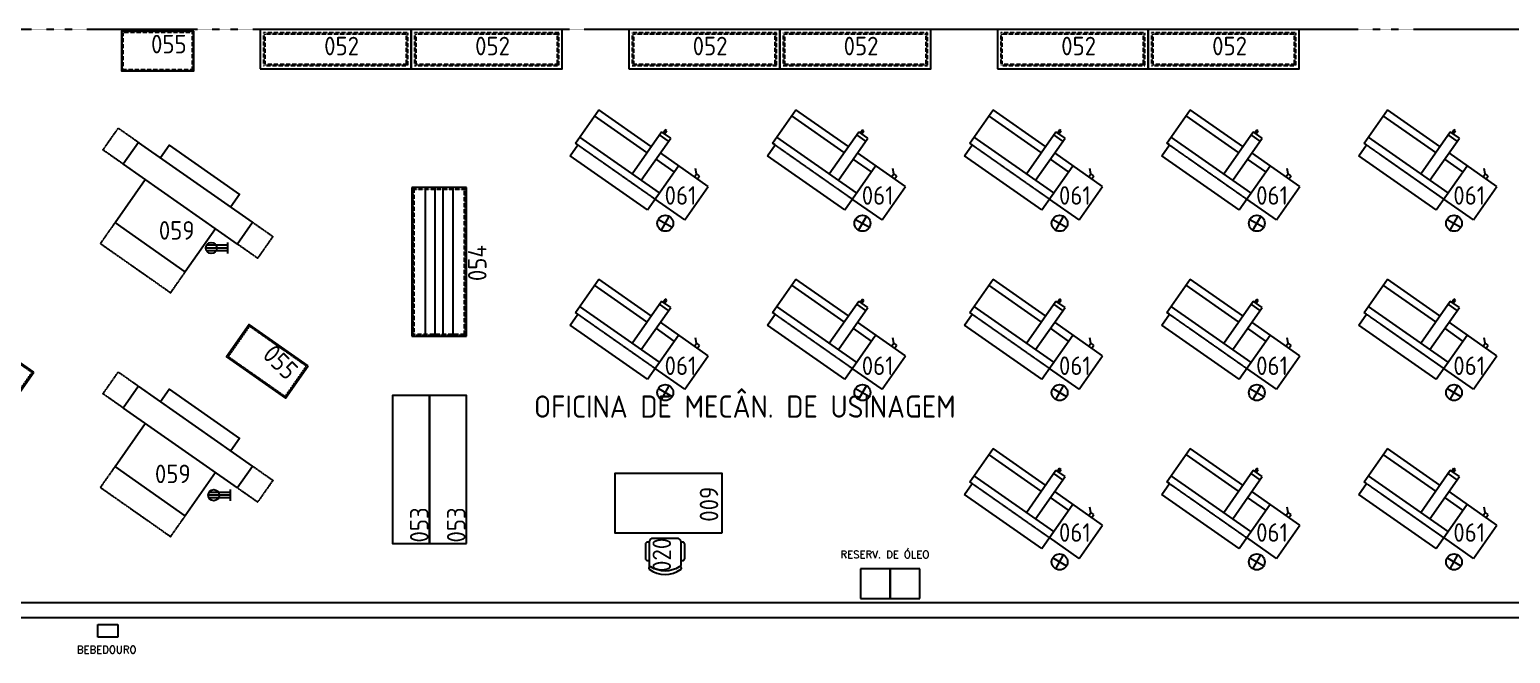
# Model space of a CAD drawing. Header units: millimetres. Extents: x 18768 to 1484868, y -11027 to 520152.
# Drawn here: x 198631 to 218641, y 146367 to 154788 of the extents above; entities that cross this region are included whole.
import ezdxf
from ezdxf.enums import TextEntityAlignment as Align

# ---------------------------------------------------------------- set-up
doc = ezdxf.new("R2010")
doc.units = ezdxf.units.MM
for name, pattern in [('DASHDOT2', [0.5, 0.25, -0.125, 0, -0.125]), ('DASHED', [0.75, 0.55, -0.2]), ('DIVIDE', [2.15, 1.5, -0.2, 0.05, -0.15, 0.05, -0.2]), ('HIDDEN2', [4.7625, 3.175, -1.5875])]:
    doc.linetypes.add(name, pattern=pattern)
for name, color, linetype in [('3-MAQUINAS', 5, 'Continuous'), ('8-TEXTO-DETALHES', 6, 'Continuous'), ('L018-SIMBOLO1', 3, 'Continuous'), ('L025-CONTORNO', 7, 'Continuous'), ('L025-IMAGIN', 1, 'DIVIDE'), ('L025-TEXTO', 7, 'Continuous'), ('L025-TRACEJ', 140, 'DASHED'), ('L035-ARRANJO-ADQUIRIR', 102, 'Continuous'), ('L035-ARRANJO-EXISTENTE', 180, 'Continuous'), ('L035-ARRANJO-REMANEJADO', 200, 'Continuous'), ('L035-TEXTO', 40, 'Continuous'), ('L1-ARRANJO', 5, 'Continuous'), ('L9-DASHDOT', 1, 'DASHDOT2'), ('PAREDES', 7, 'Continuous')]:
    doc.layers.add(name, color=color, linetype=linetype)
doc.styles.add('ISO-CP--25', font='isocp.shx', dxfattribs={"height": 250})
doc.styles.add('ISO-CP--35', font='isocp.shx', dxfattribs={"height": 350})
doc.styles.add('Itálico', font='italic.shx', dxfattribs={"height": 500})
doc.styles.add('ROMANS', font='romans', dxfattribs={"width": 0.8, "height": 300})

# ---------------------------------------------------------------- blocks, each defined once
blk = doc.blocks.new('BL_SENAI_id9320220810')
at = {"layer": 'L025-CONTORNO', "color": 0}
blk.add_lwpolyline([(-688, 238), (112, 238), (112, 1688), (-688, 1688)], close=True, dxfattribs=at)
at = {"layer": 'L025-TEXTO', "style": 'ISO-CP--25'}
blk.add_attdef('rmp_mt_codmaterial', (15, 15), '', height=40, dxfattribs=at)
at = {"layer": 'L025-TEXTO', "style": 'ISO-CP--25', "flags": 1}
for tag in ['rmp_mt_nomeunid', 'rmp_mt_potencia', 'rmp_mt_cod']:
    blk.add_attdef(tag, (15, 15), '', height=40, dxfattribs=at)
blk = doc.blocks.new('BL_SENAI_id9330820400')
at = {"layer": 'L1-ARRANJO', "color": 0}
for points in [[(-1485, 714), (-1485, 1424), (-325, 1424), (-325, 714)], [(-325, 354), (-325, 149), (-1485, 149), (-1485, 354)]]:
    blk.add_lwpolyline(points, dxfattribs=at)
blk.add_lwpolyline([(35, 714), (-1845, 714), (-1845, 354), (35, 354)], close=True, dxfattribs=at)
at = {"layer": 'L9-DASHDOT', "color": 0}
for points in [[(-325, 1424), (-325, 1769), (-1485, 1769), (-1485, 1424)], [(-1845, 354), (-2180, 354), (-2180, 714), (-1845, 714)], [(35, 714), (370, 714), (370, 354), (35, 354)]]:
    blk.add_lwpolyline(points, dxfattribs=at)
at = {"layer": 'L025-TEXTO', "style": 'ISO-CP--25'}
blk.add_attdef('rmp_mt_codmaterial', (15, 15), '', height=40, dxfattribs=at)
at = {"layer": 'L025-TEXTO', "style": 'ISO-CP--25', "flags": 1}
for tag in ['rmp_mt_nomeunid', 'rmp_mt_potencia', 'rmp_mt_cod']:
    blk.add_attdef(tag, (15, 15), '', height=40, dxfattribs=at)
blk = doc.blocks.new('BL_SENAI_id9320230800')
at = {"layer": 'L035-ARRANJO-EXISTENTE', "color": 0}
blk.add_lwpolyline([(-321, -160), (655, -160), (655, 376), (-321, 376)], close=True, dxfattribs=at)
at = {"layer": 'L035-ARRANJO-EXISTENTE', "color": 0, "linetype": 'HIDDEN2'}
blk.add_lwpolyline([(-303, -142), (637, -142), (637, 358), (-303, 358)], close=True, dxfattribs=at)
at = {"layer": 'L025-TEXTO', "style": 'ISO-CP--25'}
blk.add_attdef('rmp_mt_codmaterial', (15, 15), '', height=40, dxfattribs=at)
at = {"layer": 'L025-TEXTO', "style": 'ISO-CP--25', "flags": 1}
for tag in ['rmp_mt_nomeunid', 'rmp_mt_potencia', 'rmp_mt_cod']:
    blk.add_attdef(tag, (15, 15), '', height=40, dxfattribs=at)
blk = doc.blocks.new('BL_SENAI_id9320230770')
at = {"layer": 'L025-CONTORNO', "color": 0}
blk.add_lwpolyline([(-848, -169), (1192, -169), (1192, 361), (-848, 361)], close=True, dxfattribs=at)
at = {"layer": 'L025-CONTORNO', "color": 0, "linetype": 'HIDDEN2'}
for points in [[(-803, -124), (1147, -124), (1147, 316), (-803, 316)], [(-785, -106), (1129, -106), (1129, 298), (-785, 298)]]:
    blk.add_lwpolyline(points, close=True, dxfattribs=at)
at = {"layer": 'L025-TEXTO', "style": 'ISO-CP--25'}
blk.add_attdef('rmp_mt_codmaterial', (15, 15), '', height=40, dxfattribs=at)
at = {"layer": 'L025-TEXTO', "style": 'ISO-CP--25', "flags": 1}
for tag in ['rmp_mt_nomeunid', 'rmp_mt_potencia', 'rmp_mt_cod']:
    blk.add_attdef(tag, (15, 15), '', height=40, dxfattribs=at)
blk = doc.blocks.new('BL_SENAI_id9320231060')
at = {"layer": 'L025-CONTORNO', "color": 0}
blk.add_lwpolyline([(0, 0), (2000, 0), (2000, 500), (0, 500)], close=True, dxfattribs=at)
at = {"layer": 'L025-TEXTO', "style": 'Itálico'}
blk.add_attdef('rmp_mt_codmaterial', (15, 15), '', height=40, dxfattribs=at)
at = {"layer": 'L025-TEXTO', "style": 'Itálico', "flags": 1}
for tag in ['rmp_mt_nomeunid', 'rmp_mt_potencia', 'rmp_mt_cod']:
    blk.add_attdef(tag, (15, 15), '', height=40, dxfattribs=at)
blk = doc.blocks.new('BL_SENAI_id9320230760')
at = {"layer": 'L025-TEXTO', "color": 0, "linetype": 'Continuous'}
for p, q in [((1037, 948), (-973, 948)), ((-973, 948), (-973, 208)), ((1037, 208), (1037, 948)), ((-973, 765), (1037, 765)), ((-973, 633), (1037, 633)), ((-973, 523), (1037, 523)), ((-973, 391), (1037, 391)), ((-973, 208), (1037, 208))]:
    blk.add_line(p, q, dxfattribs=at)
at = {"layer": 'L025-TEXTO', "color": 0, "linetype": 'HIDDEN2'}
for p, q in [((1027, 938), (-963, 938)), ((-963, 938), (-963, 218)), ((1009, 920), (-945, 920)), ((-945, 920), (-945, 236)), ((1009, 208), (1009, 920)), ((1027, 208), (1027, 938)), ((-963, 218), (1037, 218)), ((-945, 236), (1037, 236))]:
    blk.add_line(p, q, dxfattribs=at)
at = {"layer": 'L025-TEXTO', "linetype": 'Continuous', "style": 'ISO-CP--25'}
blk.add_attdef('rmp_mt_codmaterial', (15, 15), '', height=40, dxfattribs=at)
at = {"layer": 'L025-TEXTO', "linetype": 'Continuous', "style": 'ISO-CP--25', "flags": 1}
for tag in ['rmp_mt_nomeunid', 'rmp_mt_potencia', 'rmp_mt_cod']:
    blk.add_attdef(tag, (15, 15), '', height=40, dxfattribs=at)
blk = doc.blocks.new('BL_SENAI_id9330820390')
at = {"layer": 'L018-SIMBOLO1', "color": 0}
for p, q in [((-1100, 698), (-948, 546)), ((-948, 698), (-1100, 546))]:
    blk.add_line(p, q, dxfattribs=at)
blk.add_circle((-1024, 622), 108, dxfattribs=at)
at = {"layer": 'L025-TRACEJ', "color": 0}
blk.add_line((309, 1482), (-672, 668), dxfattribs=at)
at = {"layer": 'L035-ARRANJO-REMANEJADO', "color": 0}
for p, q in [((-787, 806), (194, 1621)), ((194, 1621), (309, 1482)), ((-608, 591), (404, 1431)), ((309, 1482), (340, 1508)), ((340, 1508), (691, 1085)), ((-38, 609), (627, 1162)), ((26, 532), (691, 1085)), ((-787, 806), (-321, 245)), ((-262, 878), (182, 344)), ((-1049, 355), (-672, 668)), ((-377, 783), (67, 248)), ((-698, -68), (-90, 436)), ((-384, 322), (-154, 513)), ((-1049, 355), (-698, -68)), ((35, 286), (150, 382)), ((67, 248), (182, 344)), ((144, 312), (176, 273)), ((163, 328), (195, 289)), ((176, 273), (195, 289)), ((-561, 45), (-529, 7)), ((-529, 7), (-491, 38)), ((-523, 77), (-491, 38)), ((-491, 38), (-420, 32))]:
    blk.add_line(p, q, dxfattribs=at)
at = {"layer": 'L025-TEXTO', "style": 'ISO-CP--25'}
blk.add_attdef('rmp_mt_codmaterial', (15, 15), '', height=40, dxfattribs=at)
at = {"layer": 'L025-TEXTO', "style": 'ISO-CP--25', "flags": 1}
for tag in ['rmp_mt_nomeunid', 'rmp_mt_potencia', 'rmp_mt_cod']:
    blk.add_attdef(tag, (15, 15), '', height=40, dxfattribs=at)
blk = doc.blocks.new('BL_SENAI_id9320210400')
at = {"layer": 'L035-ARRANJO-ADQUIRIR', "color": 0}
for points in [[(-690, 550, -0.290756), (-310, 550, 0.829608), (-284, 579, 0.333333), (-716, 579, 0.829608), (-690, 550)], [(-717, 464), (-737, 464, 0.414214), (-767, 434), (-767, 244, 0.414214), (-737, 214), (-717, 214)], [(-710, 550, 0.129448), (-717, 523), (-717, 219, 0.414214), (-663, 164), (-338, 164, 0.414214), (-284, 219), (-284, 525, 0.120944), (-290, 550)], [(-284, 214), (-264, 214, 0.414214), (-234, 244), (-234, 434, 0.414214), (-264, 464), (-284, 464)]]:
    blk.add_lwpolyline(points, format="xyb", dxfattribs=at)
at = {"layer": 'L025-TEXTO', "style": 'ISO-CP--25'}
blk.add_attdef('rmp_mt_codmaterial', (15, 15), '', height=40, dxfattribs=at)
at = {"layer": 'L025-TEXTO', "style": 'ISO-CP--25', "flags": 1}
for tag in ['rmp_mt_nomeunid', 'rmp_mt_potencia', 'rmp_mt_cod']:
    blk.add_attdef(tag, (15, 15), '', height=40, dxfattribs=at)

msp = doc.modelspace()

# ---------------------------------------------------------------- linework, layer by layer
at = {"layer": '3-MAQUINAS'}
for p, q in [((209858.688, 147506.852), (209858.688, 147106.852)), ((210258.688, 147506.852), (209858.688, 147506.852)), ((210258.688, 147106.852), (210258.688, 147506.852)), ((210258.688, 147506.852), (210258.688, 147106.852)), ((210658.688, 147506.852), (210258.688, 147506.852)), ((210658.688, 147106.852), (210658.688, 147506.852)), ((209858.688, 147106.852), (210258.688, 147106.852)), ((210258.688, 147106.852), (210658.688, 147106.852))]:
    msp.add_line(p, q, dxfattribs=at)
at = {"layer": 'DEFPOINTS'}
msp.add_line((199553.635, 146754.798), (199823.635, 146754.798), dxfattribs=at)
at = {"layer": 'L018-SIMBOLO1'}
for p, q in [((201310.72, 151765.2), (201310.72, 151915.2)), ((201310.72, 151840.2), (201010.72, 151840.2)), ((201310.72, 151877.7), (201020.768, 151877.7)), ((201310.72, 151802.7), (201020.768, 151802.7)), ((201344.288, 148502.918), (201044.288, 148502.918)), ((201344.288, 148540.418), (201054.336, 148540.418)), ((201344.288, 148427.918), (201344.288, 148577.918)), ((201344.288, 148465.418), (201054.336, 148465.418))]:
    msp.add_line(p, q, dxfattribs=at)
for centre in [(201085.72, 151840.2), (201119.288, 148502.918)]:
    msp.add_circle(centre, 75, dxfattribs=at)
at = {"layer": 'L025-IMAGIN'}
msp.add_line((221923.279, 154788.486), (187253.279, 154788.486), dxfattribs=at)
at = {"layer": 'PAREDES'}
for p, q in [((222553.279, 147048.486), (187063.279, 147048.486)), ((222573.279, 147048.486), (187083.279, 147048.486)), ((222553.279, 146848.486), (187063.279, 146848.486)), ((222553.279, 146848.486), (187063.279, 146848.486)), ((222553.279, 146848.486), (187063.279, 146848.486)), ((222573.279, 146848.486), (187253.279, 146848.486)), ((199553.635, 146584.798), (199553.635, 146754.798)), ((199823.635, 146754.798), (199823.635, 146584.798)), ((199823.635, 146584.798), (199553.635, 146584.798))]:
    msp.add_line(p, q, dxfattribs=at)

# ---------------------------------------------------------------- block references
at = {"layer": 'L035-ARRANJO-ADQUIRIR'}
ref = msp.add_blockref('BL_SENAI_id9320230800', (200526.746, 154608.273), dxfattribs=dict(at, rotation=179.9999999999999))
ref.add_attrib('rmp_mt_codmaterial', '055', dxfattribs={"layer": 'L025-TEXTO', "height": 250, "style": 'ISO-CP--25'}).set_placement((200511.746, 154593.273), align=Align.MIDDLE)
ref = msp.add_blockref('BL_SENAI_id9320230770', (202595.933, 154427.396), dxfattribs=at)
ref.add_attrib('rmp_mt_codmaterial', '052', (202610.933, 154442.396), dxfattribs={"layer": 'L025-TEXTO', "height": 250, "style": 'ISO-CP--25'})
ref = msp.add_blockref('BL_SENAI_id9320230770', (204635.933, 154427.396), dxfattribs=at)
ref.add_attrib('rmp_mt_codmaterial', '052', (204650.933, 154442.396), dxfattribs={"layer": 'L025-TEXTO', "height": 250, "style": 'ISO-CP--25'})
ref = msp.add_blockref('BL_SENAI_id9320230770', (207575.933, 154427.396), dxfattribs=at)
ref.add_attrib('rmp_mt_codmaterial', '052', (207590.933, 154442.396), dxfattribs={"layer": 'L025-TEXTO', "height": 250, "style": 'ISO-CP--25'})
ref = msp.add_blockref('BL_SENAI_id9320230770', (209615.933, 154427.396), dxfattribs=at)
ref.add_attrib('rmp_mt_codmaterial', '052', (209630.933, 154442.396), dxfattribs={"layer": 'L025-TEXTO', "height": 250, "style": 'ISO-CP--25'})
ref = msp.add_blockref('BL_SENAI_id9320230770', (212555.933, 154427.396), dxfattribs=at)
ref.add_attrib('rmp_mt_codmaterial', '052', (212570.933, 154442.396), dxfattribs={"layer": 'L025-TEXTO', "height": 250, "style": 'ISO-CP--25'})
ref = msp.add_blockref('BL_SENAI_id9320230770', (214595.933, 154427.396), dxfattribs=at)
ref.add_attrib('rmp_mt_codmaterial', '052', (214610.933, 154442.396), dxfattribs={"layer": 'L025-TEXTO', "height": 250, "style": 'ISO-CP--25'})
ref = msp.add_blockref('BL_SENAI_id9330820390', (207550.829, 153325.5), dxfattribs=dict(at, rotation=105.2994058653653))
ref.add_attrib('rmp_mt_codmaterial', '061', dxfattribs={"layer": 'L025-TEXTO', "height": 250, "style": 'ISO-CP--25'}).set_placement((207426.282, 152425.04), align=Align.CENTER)
ref = msp.add_blockref('BL_SENAI_id9330820390', (210215.343, 153325.5), dxfattribs=dict(at, rotation=105.2994058653653))
ref.add_attrib('rmp_mt_codmaterial', '061', dxfattribs={"layer": 'L025-TEXTO', "height": 250, "style": 'ISO-CP--25'}).set_placement((210090.796, 152425.04), align=Align.CENTER)
ref = msp.add_blockref('BL_SENAI_id9330820390', (212879.858, 153325.5), dxfattribs=dict(at, rotation=105.2994058653653))
ref.add_attrib('rmp_mt_codmaterial', '061', dxfattribs={"layer": 'L025-TEXTO', "height": 250, "style": 'ISO-CP--25'}).set_placement((212755.311, 152425.04), align=Align.CENTER)
ref = msp.add_blockref('BL_SENAI_id9330820390', (215544.372, 153325.5), dxfattribs=dict(at, rotation=105.2994058653653))
ref.add_attrib('rmp_mt_codmaterial', '061', dxfattribs={"layer": 'L025-TEXTO', "height": 250, "style": 'ISO-CP--25'}).set_placement((215419.825, 152425.04), align=Align.CENTER)
ref = msp.add_blockref('BL_SENAI_id9330820390', (218208.886, 153325.5), dxfattribs=dict(at, rotation=105.2994058653653))
ref.add_attrib('rmp_mt_codmaterial', '061', dxfattribs={"layer": 'L025-TEXTO', "height": 250, "style": 'ISO-CP--25'}).set_placement((218084.339, 152425.04), align=Align.CENTER)
ref = msp.add_blockref('BL_SENAI_id9330820400', (200335.184, 153536.63), dxfattribs=dict(at, rotation=145))
ref.add_attrib('rmp_mt_codmaterial', '059', dxfattribs={"layer": 'L025-TEXTO', "height": 250, "style": 'ISO-CP--25'}).set_placement((200618.305, 151953.138), align=Align.CENTER)
ref = msp.add_blockref('BL_SENAI_id9320230760', (204743.939, 151621.239), dxfattribs=dict(at, rotation=90))
ref.add_attrib('rmp_mt_codmaterial', '054', dxfattribs={"layer": 'L025-TEXTO', "linetype": 'Continuous', "height": 250, "rotation": 90, "style": 'ISO-CP--25'}).set_placement((204805.051, 151636.239), align=Align.CENTER)
ref = msp.add_blockref('BL_SENAI_id9330820390', (207550.829, 151039.661), dxfattribs=dict(at, rotation=105.2994058653653))
ref.add_attrib('rmp_mt_codmaterial', '061', dxfattribs={"layer": 'L025-TEXTO', "height": 250, "style": 'ISO-CP--25'}).set_placement((207426.282, 150125.804), align=Align.CENTER)
ref = msp.add_blockref('BL_SENAI_id9330820390', (210215.343, 151039.661), dxfattribs=dict(at, rotation=105.2994058653653))
ref.add_attrib('rmp_mt_codmaterial', '061', dxfattribs={"layer": 'L025-TEXTO', "height": 250, "style": 'ISO-CP--25'}).set_placement((210090.796, 150125.804), align=Align.CENTER)
ref = msp.add_blockref('BL_SENAI_id9330820390', (212879.858, 151039.661), dxfattribs=dict(at, rotation=105.2994058653653))
ref.add_attrib('rmp_mt_codmaterial', '061', dxfattribs={"layer": 'L025-TEXTO', "height": 250, "style": 'ISO-CP--25'}).set_placement((212755.311, 150125.804), align=Align.CENTER)
ref = msp.add_blockref('BL_SENAI_id9330820390', (215544.372, 151039.661), dxfattribs=dict(at, rotation=105.2994058653653))
ref.add_attrib('rmp_mt_codmaterial', '061', dxfattribs={"layer": 'L025-TEXTO', "height": 250, "style": 'ISO-CP--25'}).set_placement((215419.825, 150125.804), align=Align.CENTER)
ref = msp.add_blockref('BL_SENAI_id9330820390', (218208.886, 151039.661), dxfattribs=dict(at, rotation=105.2994058653653))
ref.add_attrib('rmp_mt_codmaterial', '061', dxfattribs={"layer": 'L025-TEXTO', "height": 250, "style": 'ISO-CP--25'}).set_placement((218084.339, 150125.804), align=Align.CENTER)
ref = msp.add_blockref('BL_SENAI_id9320230800', (198332.464, 150217.139), dxfattribs=dict(at, rotation=145))
ref.add_attrib('rmp_mt_codmaterial', '055', dxfattribs={"layer": 'L025-TEXTO', "height": 250, "style": 'ISO-CP--25'}).set_placement((198130.227, 150216.693), align=Align.MIDDLE)
ref = msp.add_blockref('BL_SENAI_id9320230800', (202041.657, 150302.794), dxfattribs=dict(at, rotation=145))
ref.add_attrib('rmp_mt_codmaterial', '055', dxfattribs={"layer": 'L025-TEXTO', "height": 250, "rotation": 315, "style": 'ISO-CP--25'}).set_placement((202020.766, 150299.111), align=Align.MIDDLE)
ref = msp.add_blockref('BL_SENAI_id9330820400', (200335.184, 150244.037), dxfattribs=dict(at, rotation=145))
ref.add_attrib('rmp_mt_codmaterial', '059', dxfattribs={"layer": 'L025-TEXTO', "height": 250, "style": 'ISO-CP--25'}).set_placement((200565.45, 148665.339), align=Align.CENTER)
ref = msp.add_blockref('BL_SENAI_id9320231060', (204036.194, 147848.486), dxfattribs=dict(at, rotation=90))
ref.add_attrib('rmp_mt_codmaterial', '053', (204021.194, 147863.486), dxfattribs={"layer": 'L025-TEXTO', "height": 250, "rotation": 90, "style": 'ISO-CP--25'})
ref = msp.add_blockref('BL_SENAI_id9320231060', (204536.194, 147848.486), dxfattribs=dict(at, rotation=90))
ref.add_attrib('rmp_mt_codmaterial', '053', (204521.194, 147863.486), dxfattribs={"layer": 'L025-TEXTO', "height": 250, "rotation": 90, "style": 'ISO-CP--25'})
ref = msp.add_blockref('BL_SENAI_id9330820390', (212879.858, 148753.821), dxfattribs=dict(at, rotation=105.2994058653653))
ref.add_attrib('rmp_mt_codmaterial', '061', dxfattribs={"layer": 'L025-TEXTO', "height": 250, "style": 'ISO-CP--25'}).set_placement((212755.311, 147874.147), align=Align.CENTER)
ref = msp.add_blockref('BL_SENAI_id9330820390', (215544.372, 148753.821), dxfattribs=dict(at, rotation=105.2994058653653))
ref.add_attrib('rmp_mt_codmaterial', '061', dxfattribs={"layer": 'L025-TEXTO', "height": 250, "style": 'ISO-CP--25'}).set_placement((215419.825, 147874.147), align=Align.CENTER)
ref = msp.add_blockref('BL_SENAI_id9330820390', (218208.886, 148753.821), dxfattribs=dict(at, rotation=105.2994058653653))
ref.add_attrib('rmp_mt_codmaterial', '061', dxfattribs={"layer": 'L025-TEXTO', "height": 250, "style": 'ISO-CP--25'}).set_placement((218084.339, 147874.147), align=Align.CENTER)
ref = msp.add_blockref('BL_SENAI_id9320220810', (208225.768, 148684.059), dxfattribs=dict(at, rotation=90))
ref.add_attrib('rmp_mt_codmaterial', '009', dxfattribs={"layer": 'L025-TEXTO', "height": 250, "rotation": 90, "style": 'ISO-CP--25'}).set_placement((207936.329, 148380.637), align=Align.CENTER)
ref = msp.add_blockref('BL_SENAI_id9320210400', (206717.552, 148084.085), dxfattribs=dict(at, rotation=180))
ref.add_attrib('rmp_mt_codmaterial', '020', dxfattribs={"layer": 'L025-TEXTO', "height": 250, "rotation": 90, "style": 'ISO-CP--25'}).set_placement((207172.982, 147696.523), align=Align.MIDDLE)

# ---------------------------------------------------------------- texts
at = {"layer": '8-TEXTO-DETALHES', "linetype": 'Continuous', "style": 'ROMANS'}
msp.add_text('RESERV. DE ÓLEO', height=100, dxfattribs=at).set_placement((209588.519, 147652.562))
at = {"layer": '8-TEXTO-DETALHES', "style": 'ROMANS'}
msp.add_text('BEBEDOURO', height=100, dxfattribs=at).set_placement((199269.359, 146367.147))
at = {"layer": 'L035-TEXTO', "insert": (208295.19, 150349.244), "char_height": 300, "width": 8756.13, "attachment_point": 2, "style": 'ISO-CP--35'}
msp.add_mtext('\\POFICINA DE MECÂN. DE USINAGEM', dxfattribs=at)

doc.saveas('drawing.dxf')
